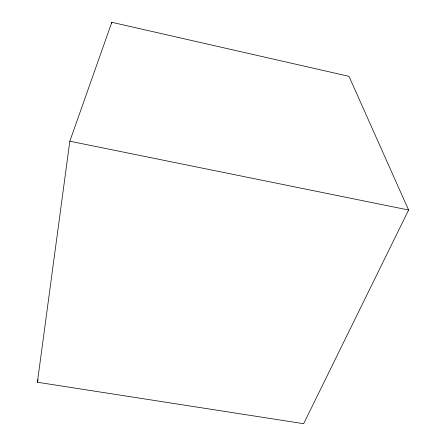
<?xml version="1.0" encoding="UTF-8"?>
<svg xmlns="http://www.w3.org/2000/svg" width="446" height="446" viewBox="0 0 446 446"><rect width="100%" height="100%" fill="white"/><g stroke="black" fill="none" stroke-linecap="round" stroke-linejoin="round"><path stroke-width="0.67" d="M37.403 382.25L69.832 141.22L111.807 22.3L348.978 76.338L408.597 210.021L303.654 423.7L37.403 382.25L38.127 379.557M111.589 23.671L111.807 22.3M69.832 141.22L408.597 210.021"/></g></svg>
